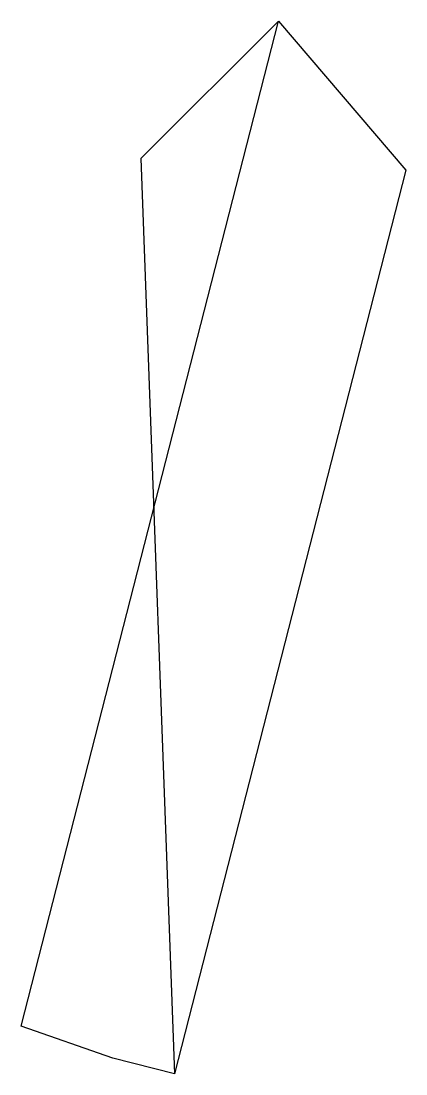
# Model space of a CAD drawing. Header units: metres. Extents: x -39 to 59, y 0 to 271.
import ezdxf

# ---------------------------------------------------------------- set-up
doc = ezdxf.new("R2010")
doc.units = ezdxf.units.M

msp = doc.modelspace()

# ---------------------------------------------------------------- linework, layer by layer
at = {"layer": 'FIXED'}
msp.add_lwpolyline([(0, 0), (-15.8013, 4.0417), (-39.415, 12.2511), (26.7482, 270.9235), (59.4725, 232.5146)], close=True, dxfattribs=at)
at = {"layer": 'ORIGINAL'}
msp.add_lwpolyline([(0, 0), (-15.8013, 4.0417), (-39.415, 12.2511), (26.7482, 270.9235), (-8.6071, 235.5682)], close=True, dxfattribs=at)

doc.saveas('drawing.dxf')
